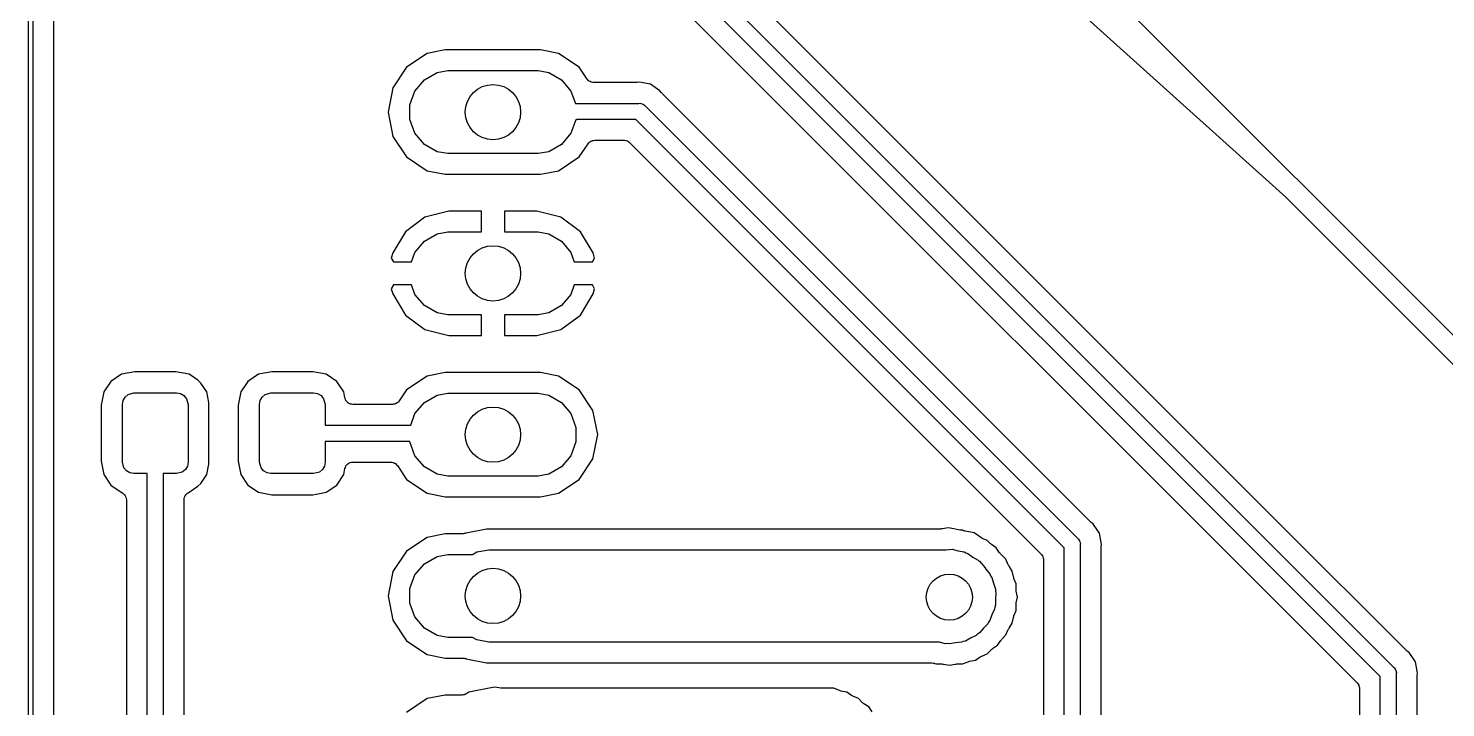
# Model space of a CAD drawing. Extents: x 81 to 178, y -172 to -32.
# Drawn here: x 81.48 to 112.24, y -65.14 to -50.39 of the extents above; entities that cross this region are included whole.
import ezdxf

# ---------------------------------------------------------------- set-up
doc = ezdxf.new("R2010")
doc.units = 0
doc.header["$MEASUREMENT"] = 0
doc.layers.add('BLACK', color=7, linetype='CONTINUOUS')

msp = doc.modelspace()

# ---------------------------------------------------------------- linework, layer by layer
at = {"layer": 'BLACK', "linetype": 'CONTINUOUS'}
for p, q in [((81.484, -172.076), (81.484, -32.0128)), ((81.584, -32.054), (81.584, -172.035)), ((82.034, -171.41), (82.034, -32.679)), ((98.6828, -44.9683), (108.775, -54.0585)), ((110.823, -64.4615), (92.4735, -46.112)), ((92.9685, -46.112), (111.116, -64.2599)), ((108.681, -61.188), (93.8138, -46.3209)), ((94.0548, -48.3297), (110.322, -64.5966)), ((113.407, -58.0532), (105.022, -49.6687)), ((90.1403, -50.9403), (89.6937, -51.2387)), ((90.534, -50.862), (90.1403, -50.9403)), ((92.6, -50.862), (90.534, -50.862)), ((92.9937, -50.9403), (92.6, -50.862)), ((93.4403, -51.2387), (92.9937, -50.9403)), ((89.6937, -51.2387), (89.3953, -51.6853)), ((90.0796, -51.5119), (90.3544, -51.3532)), ((90.3544, -51.3532), (90.5883, -51.312)), ((90.5883, -51.312), (92.5457, -51.312)), ((92.5457, -51.312), (92.7796, -51.3532)), ((92.7796, -51.3532), (93.0544, -51.5119)), ((93.611, -51.4942), (93.4403, -51.2387)), ((89.8756, -51.7551), (90.0796, -51.5119)), ((93.0544, -51.5119), (93.2584, -51.7551)), ((93.6281, -51.5121), (93.611, -51.4942)), ((93.644, -51.5311), (93.6281, -51.5121)), ((93.6491, -51.5339), (93.644, -51.5311)), ((93.6531, -51.5381), (93.6491, -51.5339)), ((93.6752, -51.5491), (93.6531, -51.5381)), ((93.6967, -51.5614), (93.6752, -51.5491)), ((93.7024, -51.5624), (93.6967, -51.5614)), ((93.7076, -51.565), (93.7024, -51.5624)), ((93.7322, -51.5677), (93.7076, -51.565)), ((93.7565, -51.572), (93.7322, -51.5677)), ((94.6632, -51.572), (93.7565, -51.572)), ((94.6802, -51.569), (94.6632, -51.572)), ((94.6974, -51.5686), (94.6802, -51.569)), ((94.742, -51.5598), (94.6974, -51.5686)), ((94.7866, -51.5686), (94.742, -51.5598)), ((94.9859, -51.6083), (94.7866, -51.5686)), ((94.7866, -51.5686), (94.7866, -51.5686)), ((95.1926, -51.7464), (94.9859, -51.6083)), ((89.3953, -51.6853), (89.2906, -52.212)), ((89.767, -52.0533), (89.8756, -51.7551)), ((93.2584, -51.7551), (93.3556, -52.022)), ((95.2179, -51.7843), (95.1926, -51.7464)), ((95.2298, -51.7967), (95.2179, -51.7843)), ((95.2397, -51.8108), (95.2298, -51.7967)), ((104.526, -61.0973), (95.2397, -51.8108)), ((89.2906, -52.212), (89.3953, -52.7387)), ((89.767, -52.3707), (89.767, -52.0533)), ((93.3556, -52.022), (94.7344, -52.022)), ((94.7344, -52.022), (94.7575, -52.02)), ((94.7575, -52.02), (94.7799, -52.026)), ((94.7799, -52.026), (94.8028, -52.03)), ((94.8028, -52.03), (94.8096, -52.0339)), ((94.8096, -52.0339), (94.8171, -52.036)), ((94.8171, -52.036), (94.8361, -52.0493)), ((94.8361, -52.0493), (94.8562, -52.0609)), ((94.8562, -52.0609), (94.8711, -52.0787)), ((94.8711, -52.0787), (104.258, -61.4659)), ((89.8756, -52.6689), (89.767, -52.3707)), ((93.3628, -52.3823), (93.2584, -52.6689)), ((93.3818, -52.379), (93.3628, -52.3823)), ((93.3885, -52.3751), (93.3818, -52.379)), ((93.3961, -52.373), (93.3885, -52.3751)), ((93.3976, -52.372), (93.3961, -52.373)), ((94.6695, -52.372), (93.3976, -52.372)), ((103.965, -61.6675), (94.6695, -52.372)), ((89.3953, -52.7387), (89.6937, -53.1853)), ((90.0796, -52.9121), (89.8756, -52.6689)), ((93.2584, -52.6689), (93.0544, -52.9121)), ((93.4403, -53.1853), (93.6311, -52.8998)), ((93.6311, -52.8998), (93.6482, -52.8819)), ((93.6482, -52.8819), (93.6641, -52.8629)), ((93.6641, -52.8629), (93.6691, -52.86)), ((93.6691, -52.86), (93.6731, -52.8559)), ((93.6731, -52.8559), (93.6953, -52.8449)), ((93.6953, -52.8449), (93.7167, -52.8326)), ((93.7167, -52.8326), (93.7224, -52.8316)), ((93.7224, -52.8316), (93.7276, -52.829)), ((93.7276, -52.829), (93.7522, -52.8263)), ((93.7522, -52.8263), (93.7766, -52.822)), ((93.7766, -52.822), (94.4106, -52.822)), ((94.4106, -52.822), (94.4182, -52.8233)), ((94.4182, -52.8233), (94.4259, -52.8227)), ((94.4259, -52.8227), (94.448, -52.8286)), ((94.448, -52.8286), (94.4705, -52.8326)), ((94.4705, -52.8326), (94.4772, -52.8364)), ((94.4772, -52.8364), (94.4846, -52.8384)), ((94.4846, -52.8384), (94.5033, -52.8515)), ((94.5033, -52.8515), (94.5231, -52.8629)), ((94.5231, -52.8629), (94.5281, -52.8688)), ((94.5281, -52.8688), (94.5344, -52.8733)), ((94.5344, -52.8733), (103.464, -61.8026)), ((89.6937, -53.1853), (90.1403, -53.4837)), ((90.3544, -53.0708), (90.0796, -52.9121)), ((90.5883, -53.112), (90.3544, -53.0708)), ((92.5457, -53.112), (90.5883, -53.112)), ((92.7796, -53.0708), (92.5457, -53.112)), ((93.0544, -52.9121), (92.7796, -53.0708)), ((92.9937, -53.4837), (93.4403, -53.1853)), ((90.1403, -53.4837), (90.534, -53.562)), ((92.6, -53.562), (92.9937, -53.4837)), ((90.534, -53.562), (92.6, -53.562)), ((108.775, -54.0585), (108.778, -54.0622)), ((108.778, -54.0622), (108.782, -54.0648)), ((108.782, -54.0648), (113.016, -58.2988)), ((90.6136, -54.362), (90.0904, -54.4931)), ((91.317, -54.362), (90.6136, -54.362)), ((91.317, -54.812), (91.317, -54.362)), ((91.817, -54.362), (91.817, -54.812)), ((92.5204, -54.362), (91.817, -54.362)), ((93.0436, -54.4931), (92.5204, -54.362)), ((90.0904, -54.4931), (89.6678, -54.8065)), ((93.4662, -54.8065), (93.0436, -54.4931)), ((89.6678, -54.8065), (89.3919, -55.267)), ((89.8756, -55.2551), (90.0796, -55.0119)), ((90.0796, -55.0119), (90.3544, -54.8532)), ((90.3544, -54.8532), (90.5883, -54.812)), ((90.5883, -54.812), (91.317, -54.812)), ((91.817, -54.812), (92.5457, -54.812)), ((92.5457, -54.812), (92.7796, -54.8532)), ((92.7796, -54.8532), (93.0544, -55.0119)), ((93.0544, -55.0119), (93.2584, -55.2551)), ((93.7421, -55.267), (93.4662, -54.8065)), ((89.3919, -55.267), (89.3614, -55.3788)), ((89.8002, -55.462), (89.8756, -55.2551)), ((93.2584, -55.2551), (93.3338, -55.462)), ((93.7726, -55.3788), (93.7421, -55.267)), ((89.3614, -55.3788), (89.4055, -55.462)), ((89.4055, -55.462), (89.8002, -55.462)), ((93.3338, -55.462), (93.7285, -55.462)), ((93.7285, -55.462), (93.7726, -55.3788)), ((89.4055, -55.962), (89.3614, -56.0452)), ((89.8002, -55.962), (89.4055, -55.962)), ((89.8756, -56.1689), (89.8002, -55.962)), ((93.3338, -55.962), (93.2584, -56.1689)), ((93.7285, -55.962), (93.3338, -55.962)), ((93.7726, -56.0452), (93.7285, -55.962)), ((89.3614, -56.0452), (89.3919, -56.157)), ((89.3919, -56.157), (89.6678, -56.6175)), ((90.0796, -56.4121), (89.8756, -56.1689)), ((93.2584, -56.1689), (93.0544, -56.4121)), ((93.4662, -56.6175), (93.7421, -56.157)), ((93.7421, -56.157), (93.7726, -56.0452)), ((90.3544, -56.5708), (90.0796, -56.4121)), ((90.5883, -56.612), (90.3544, -56.5708)), ((92.7796, -56.5708), (92.5457, -56.612)), ((93.0544, -56.4121), (92.7796, -56.5708)), ((89.6678, -56.6175), (90.0904, -56.9309)), ((91.317, -56.612), (90.5883, -56.612)), ((91.317, -57.062), (91.317, -56.612)), ((92.5457, -56.612), (91.817, -56.612)), ((91.817, -56.612), (91.817, -57.062)), ((93.0436, -56.9309), (93.4662, -56.6175)), ((90.0904, -56.9309), (90.6136, -57.062)), ((90.6136, -57.062), (91.317, -57.062)), ((91.817, -57.062), (92.5204, -57.062)), ((92.5204, -57.062), (93.0436, -56.9309)), ((83.2738, -58.0558), (83.1201, -58.2857)), ((83.5037, -57.9021), (83.2738, -58.0558)), ((83.7922, -57.8448), (83.5037, -57.9021)), ((84.6828, -57.8448), (83.7922, -57.8448)), ((84.9713, -57.9021), (84.6828, -57.8448)), ((85.1637, -58.0307), (84.9713, -57.9021)), ((85.2263, -58.0933), (85.1637, -58.0307)), ((85.3549, -58.2857), (85.2263, -58.0933)), ((86.2488, -58.0558), (86.0951, -58.2857)), ((86.4787, -57.9021), (86.2488, -58.0558)), ((86.7672, -57.8448), (86.4787, -57.9021)), ((87.6578, -57.8448), (86.7672, -57.8448)), ((87.9463, -57.9021), (87.6578, -57.8448)), ((88.1762, -58.0558), (87.9463, -57.9021)), ((88.3299, -58.2857), (88.1762, -58.0558)), ((90.1403, -57.9403), (89.6937, -58.2387)), ((90.534, -57.862), (90.1403, -57.9403)), ((92.6, -57.862), (90.534, -57.862)), ((92.9937, -57.9403), (92.6, -57.862)), ((93.4403, -58.2387), (92.9937, -57.9403)), ((83.1201, -58.2857), (83.0628, -58.5742)), ((83.5401, -58.4715), (83.5835, -58.3963)), ((83.5835, -58.3963), (83.65, -58.3405)), ((83.65, -58.3405), (83.775, -58.307)), ((83.775, -58.307), (84.7, -58.307)), ((84.7, -58.307), (84.7855, -58.3221)), ((84.7855, -58.3221), (84.8607, -58.3655)), ((84.8607, -58.3655), (84.9165, -58.432)), ((84.9165, -58.432), (84.95, -58.557)), ((85.4, -58.5127), (85.3549, -58.2857)), ((86.0951, -58.2857), (86.0378, -58.5742)), ((86.5151, -58.4715), (86.5585, -58.3963)), ((86.5585, -58.3963), (86.625, -58.3405)), ((86.625, -58.3405), (86.75, -58.307)), ((86.75, -58.307), (87.675, -58.307)), ((87.675, -58.307), (87.7605, -58.3221)), ((87.7605, -58.3221), (87.8357, -58.3655)), ((87.8357, -58.3655), (87.8915, -58.432)), ((87.8915, -58.432), (87.925, -58.557)), ((88.3558, -58.4161), (88.3299, -58.2857)), ((88.3661, -58.4427), (88.3558, -58.4161)), ((88.3759, -58.4695), (88.3661, -58.4427)), ((89.6937, -58.2387), (89.533, -58.4792)), ((90.0796, -58.5119), (90.3544, -58.3532)), ((90.3544, -58.3532), (90.5883, -58.312)), ((90.5883, -58.312), (92.5457, -58.312)), ((92.5457, -58.312), (92.7796, -58.3532)), ((92.7796, -58.3532), (93.0544, -58.5119)), ((93.7387, -58.6853), (93.4403, -58.2387)), ((83.0628, -58.5742), (83.0628, -59.7898)), ((83.525, -58.557), (83.5401, -58.4715)), ((83.525, -59.807), (83.525, -58.557)), ((84.95, -58.557), (84.95, -59.807)), ((85.4, -59.8513), (85.4, -58.5127)), ((86.0378, -58.5742), (86.0378, -59.7898)), ((86.5, -58.557), (86.5151, -58.4715)), ((86.5, -59.807), (86.5, -58.557)), ((87.925, -58.557), (87.925, -59.007)), ((88.3771, -58.471), (88.3759, -58.4695)), ((88.3778, -58.4728), (88.3771, -58.471)), ((88.3966, -58.4942), (88.3778, -58.4728)), ((88.4149, -58.5161), (88.3966, -58.4942)), ((88.4166, -58.517), (88.4149, -58.5161)), ((88.4179, -58.5185), (88.4166, -58.517)), ((88.4429, -58.5322), (88.4179, -58.5185)), ((88.4676, -58.5464), (88.4429, -58.5322)), ((88.4695, -58.5468), (88.4676, -58.5464)), ((88.4712, -58.5477), (88.4695, -58.5468)), ((88.4993, -58.552), (88.4712, -58.5477)), ((88.5274, -58.557), (88.4993, -58.552)), ((89.3875, -58.557), (88.5274, -58.557)), ((89.4119, -58.5527), (89.3875, -58.557)), ((89.4365, -58.55), (89.4119, -58.5527)), ((89.4416, -58.5474), (89.4365, -58.55)), ((89.4473, -58.5464), (89.4416, -58.5474)), ((89.4688, -58.5341), (89.4473, -58.5464)), ((89.491, -58.5231), (89.4688, -58.5341)), ((89.495, -58.5189), (89.491, -58.5231)), ((89.5, -58.5161), (89.495, -58.5189)), ((89.5159, -58.4971), (89.5, -58.5161)), ((89.533, -58.4792), (89.5159, -58.4971)), ((89.8756, -58.7551), (90.0796, -58.5119)), ((93.0544, -58.5119), (93.2584, -58.7551)), ((93.8434, -59.212), (93.7387, -58.6853)), ((87.925, -59.007), (89.7839, -59.007)), ((89.7839, -59.007), (89.8756, -58.7551)), ((93.2584, -58.7551), (93.367, -59.0533)), ((93.367, -59.0533), (93.367, -59.3707)), ((89.767, -59.357), (87.925, -59.357)), ((87.925, -59.357), (87.925, -59.807)), ((89.767, -59.3707), (89.767, -59.357)), ((93.7387, -59.7387), (93.8434, -59.212)), ((89.8756, -59.6689), (89.767, -59.3707)), ((90.0796, -59.9121), (89.8756, -59.6689)), ((93.2584, -59.6689), (93.0544, -59.9121)), ((93.367, -59.3707), (93.2584, -59.6689)), ((83.0628, -59.7898), (83.1201, -60.0783)), ((83.5585, -59.932), (83.525, -59.807)), ((83.6143, -59.9985), (83.5585, -59.932)), ((84.8915, -59.9677), (84.825, -60.0235)), ((84.9349, -59.8925), (84.8915, -59.9677)), ((84.95, -59.807), (84.9349, -59.8925)), ((85.3549, -60.0783), (85.4, -59.8513)), ((86.0378, -59.7898), (86.0951, -60.0783)), ((86.5335, -59.932), (86.5, -59.807)), ((86.5893, -59.9985), (86.5335, -59.932)), ((87.8665, -59.9677), (87.8, -60.0235)), ((87.9099, -59.8925), (87.8665, -59.9677)), ((87.925, -59.807), (87.9099, -59.8925)), ((88.3299, -60.0783), (88.3558, -59.9479)), ((88.3558, -59.9479), (88.3661, -59.9213)), ((88.3661, -59.9213), (88.3759, -59.8945)), ((88.3759, -59.8945), (88.3771, -59.893)), ((88.3771, -59.893), (88.3778, -59.8912)), ((88.3778, -59.8912), (88.3966, -59.8698)), ((88.3966, -59.8698), (88.4149, -59.8479)), ((88.4149, -59.8479), (88.4166, -59.847)), ((88.4166, -59.847), (88.4179, -59.8455)), ((88.4179, -59.8455), (88.4429, -59.8318)), ((88.4429, -59.8318), (88.4676, -59.8176)), ((88.4676, -59.8176), (88.4695, -59.8172)), ((88.4695, -59.8172), (88.4712, -59.8163)), ((88.4712, -59.8163), (88.4993, -59.812)), ((88.4993, -59.812), (88.5274, -59.807)), ((88.5274, -59.807), (89.3474, -59.807)), ((89.3474, -59.807), (89.3718, -59.8113)), ((89.3718, -59.8113), (89.3964, -59.814)), ((89.3964, -59.814), (89.4016, -59.8165)), ((89.4016, -59.8165), (89.4073, -59.8176)), ((89.4073, -59.8176), (89.4287, -59.8299)), ((89.4287, -59.8299), (89.4509, -59.8409)), ((89.4509, -59.8409), (89.4549, -59.8451)), ((89.4549, -59.8451), (89.4599, -59.8479)), ((89.4599, -59.8479), (89.4758, -59.8669)), ((89.4758, -59.8669), (89.4929, -59.8848)), ((89.4929, -59.8848), (89.6937, -60.1853)), ((90.3544, -60.0708), (90.0796, -59.9121)), ((93.0544, -59.9121), (92.7796, -60.0708)), ((93.4403, -60.1853), (93.7387, -59.7387)), ((83.1201, -60.0783), (83.2738, -60.3082)), ((83.6895, -60.0419), (83.6143, -59.9985)), ((83.775, -60.057), (83.6895, -60.0419)), ((84.0625, -60.057), (83.775, -60.057)), ((84.0625, -60.8483), (84.0625, -60.057)), ((84.7, -60.057), (84.4125, -60.057)), ((84.4125, -60.057), (84.4125, -91.454)), ((84.825, -60.0235), (84.7, -60.057)), ((85.1637, -60.3333), (85.2263, -60.2707)), ((85.2263, -60.2707), (85.3549, -60.0783)), ((86.0951, -60.0783), (86.2488, -60.3082)), ((86.6645, -60.0419), (86.5893, -59.9985)), ((86.75, -60.057), (86.6645, -60.0419)), ((87.675, -60.057), (86.75, -60.057)), ((87.8, -60.0235), (87.675, -60.057)), ((88.1762, -60.3082), (88.3299, -60.0783)), ((89.6937, -60.1853), (90.1403, -60.4837)), ((90.5883, -60.112), (90.3544, -60.0708)), ((92.5457, -60.112), (90.5883, -60.112)), ((92.7796, -60.0708), (92.5457, -60.112)), ((92.9937, -60.4837), (93.4403, -60.1853)), ((83.2738, -60.3082), (83.5233, -60.475)), ((83.5233, -60.475), (83.525, -60.4756)), ((83.525, -60.4756), (83.5265, -60.4768)), ((83.5265, -60.4768), (83.5283, -60.4775)), ((83.5283, -60.4775), (83.5319, -60.4807)), ((83.5319, -60.4807), (83.5327, -60.4812)), ((83.5327, -60.4812), (83.5347, -60.4831)), ((83.5347, -60.4831), (83.5497, -60.4963)), ((83.5497, -60.4963), (83.5716, -60.5146)), ((83.5716, -60.5146), (83.5725, -60.5163)), ((83.5725, -60.5163), (83.574, -60.5176)), ((83.574, -60.5176), (83.5877, -60.5426)), ((83.5877, -60.5426), (83.6019, -60.5673)), ((83.6019, -60.5673), (83.6023, -60.5692)), ((83.6023, -60.5692), (83.6032, -60.5709)), ((83.6032, -60.5709), (83.6075, -60.599)), ((84.8675, -60.599), (84.8718, -60.5709)), ((84.8718, -60.5709), (84.8727, -60.5692)), ((84.8727, -60.5692), (84.8731, -60.5673)), ((84.8731, -60.5673), (84.8873, -60.5426)), ((84.8873, -60.5426), (84.901, -60.5176)), ((84.901, -60.5176), (84.9025, -60.5163)), ((84.9025, -60.5163), (84.9034, -60.5146)), ((84.9034, -60.5146), (84.9253, -60.4963)), ((84.9253, -60.4963), (84.9403, -60.4831)), ((84.9403, -60.4831), (84.9423, -60.4812)), ((84.9423, -60.4812), (84.9431, -60.4807)), ((84.9431, -60.4807), (84.9467, -60.4775)), ((84.9467, -60.4775), (84.9485, -60.4768)), ((84.9485, -60.4768), (84.95, -60.4756)), ((84.95, -60.4756), (84.9517, -60.475)), ((84.9517, -60.475), (85.1637, -60.3333)), ((86.2488, -60.3082), (86.4787, -60.4619)), ((86.4787, -60.4619), (86.7672, -60.5192)), ((86.7672, -60.5192), (87.6578, -60.5192)), ((87.6578, -60.5192), (87.9463, -60.4619)), ((87.9463, -60.4619), (88.1762, -60.3082)), ((90.1403, -60.4837), (90.534, -60.562)), ((90.534, -60.562), (92.6, -60.562)), ((92.6, -60.562), (92.9937, -60.4837)), ((83.6075, -60.599), (83.6125, -60.6271)), ((83.6125, -60.6271), (83.6125, -60.9118)), ((84.0625, -91.454), (84.0625, -60.8483)), ((84.0625, -60.8483), (84.0625, -60.8483)), ((84.8625, -60.6271), (84.8675, -60.599)), ((84.8625, -82.1615), (84.8625, -60.6271)), ((83.6125, -60.9118), (83.6125, -60.9118)), ((83.6125, -60.9118), (83.6125, -90.8839)), ((104.54, -61.1072), (104.526, -61.0973)), ((104.553, -61.1191), (104.54, -61.1072)), ((104.591, -61.1444), (104.553, -61.1191)), ((104.616, -61.1822), (104.591, -61.1444)), ((104.616, -61.1823), (104.616, -61.1822)), ((104.666, -61.2571), (104.616, -61.1823)), ((111.348, -63.855), (108.681, -61.188)), ((90.1403, -61.4403), (89.6937, -61.7387)), ((90.534, -61.362), (90.1403, -61.4403)), ((90.9244, -61.362), (90.534, -61.362)), ((90.9451, -61.3584), (90.9244, -61.362)), ((90.966, -61.357), (90.9451, -61.3584)), ((90.9748, -61.3531), (90.966, -61.357)), ((90.9843, -61.3514), (90.9748, -61.3531)), ((90.9894, -61.3485), (90.9843, -61.3514)), ((91.4242, -61.262), (90.9894, -61.3485)), ((101.287, -61.262), (91.4242, -61.262)), ((101.304, -61.259), (101.287, -61.262)), ((101.321, -61.2586), (101.304, -61.259)), ((101.447, -61.2336), (101.321, -61.2586)), ((101.573, -61.2586), (101.447, -61.2336)), ((101.704, -61.2846), (101.573, -61.2586)), ((101.573, -61.2586), (101.573, -61.2586)), ((101.721, -61.285), (101.704, -61.2846)), ((101.738, -61.288), (101.721, -61.285)), ((101.761, -61.288), (101.738, -61.288)), ((101.783, -61.2971), (101.761, -61.288)), ((101.8, -61.3008), (101.783, -61.2971)), ((101.816, -61.307), (101.8, -61.3008)), ((102.013, -61.3461), (101.816, -61.307)), ((102.179, -61.4575), (102.013, -61.3461)), ((102.195, -61.4644), (102.179, -61.4575)), ((102.21, -61.4737), (102.195, -61.4644)), ((102.294, -61.5087), (102.21, -61.4737)), ((102.359, -61.5735), (102.294, -61.5087)), ((104.258, -61.4659), (104.276, -61.4808)), ((104.276, -61.4808), (104.288, -61.5009)), ((104.288, -61.5009), (104.301, -61.5199)), ((104.301, -61.5199), (104.303, -61.5275)), ((104.729, -61.3511), (104.666, -61.2571)), ((104.768, -61.5504), (104.729, -61.3511)), ((89.6937, -61.7387), (89.3953, -62.1853)), ((90.3544, -61.8532), (90.5883, -61.812)), ((90.5883, -61.812), (91.1258, -61.812)), ((91.1258, -61.812), (91.2197, -61.7578)), ((91.2197, -61.7578), (91.4795, -61.712)), ((91.4795, -61.712), (101.403, -61.712)), ((101.403, -61.712), (101.535, -61.7004)), ((101.535, -61.7004), (101.664, -61.7348)), ((101.664, -61.7348), (101.794, -61.7578)), ((101.794, -61.7578), (101.833, -61.7801)), ((101.833, -61.7801), (101.876, -61.7917)), ((101.876, -61.7917), (101.985, -61.8678)), ((102.373, -61.5834), (102.359, -61.5735)), ((102.386, -61.5953), (102.373, -61.5834)), ((102.492, -61.6666), (102.386, -61.5953)), ((102.564, -61.7733), (102.492, -61.6666)), ((102.576, -61.7858), (102.564, -61.7733)), ((102.585, -61.7999), (102.576, -61.7858)), ((102.702, -61.9166), (102.585, -61.7999)), ((103.464, -61.8026), (103.468, -61.8089)), ((103.468, -61.8089), (103.474, -61.8139)), ((103.474, -61.8139), (103.485, -61.8337)), ((103.965, -65.8405), (103.965, -61.6675)), ((104.303, -61.5275), (104.307, -61.5342)), ((104.307, -61.5342), (104.311, -61.5571)), ((104.311, -61.5571), (104.317, -61.5795)), ((104.317, -61.5795), (104.315, -61.6026)), ((104.315, -61.6026), (104.315, -65.9054)), ((104.765, -61.6738), (104.768, -61.6568)), ((104.765, -65.8342), (104.765, -61.6738)), ((104.777, -61.595), (104.768, -61.5504)), ((104.768, -61.5504), (104.768, -61.5504)), ((104.768, -61.6396), (104.777, -61.595)), ((104.768, -61.6568), (104.768, -61.6396)), ((89.8756, -62.2551), (90.0796, -62.0119)), ((90.0796, -62.0119), (90.3544, -61.8532)), ((101.985, -61.8678), (102.1, -61.9341)), ((102.1, -61.9341), (102.118, -61.9555)), ((102.118, -61.9555), (102.126, -61.9601)), ((102.126, -61.9601), (102.211, -62.0618)), ((102.211, -62.0618), (102.242, -62.0928)), ((102.242, -62.0928), (102.267, -62.1286)), ((102.267, -62.1286), (102.352, -62.2303)), ((102.751, -62.0352), (102.702, -61.9166)), ((102.761, -62.0498), (102.751, -62.0352)), ((102.768, -62.0655), (102.761, -62.0498)), ((102.839, -62.1722), (102.768, -62.0655)), ((103.485, -61.8337), (103.499, -61.8524)), ((103.499, -61.8524), (103.501, -61.8598)), ((103.501, -61.8598), (103.504, -61.8665)), ((103.504, -61.8665), (103.508, -61.889)), ((103.508, -61.889), (103.514, -61.9111)), ((103.514, -61.9111), (103.514, -61.9188)), ((103.514, -61.9188), (103.515, -61.9264)), ((103.515, -61.9264), (103.515, -65.5816)), ((89.3953, -62.1853), (89.2906, -62.712)), ((89.767, -62.5533), (89.8756, -62.2551)), ((102.352, -62.2303), (102.368, -62.2723)), ((102.368, -62.2723), (102.393, -62.3089)), ((102.393, -62.3089), (102.428, -62.437)), ((102.428, -62.437), (102.473, -62.5617)), ((102.864, -62.2981), (102.839, -62.1722)), ((102.87, -62.3142), (102.864, -62.2981)), ((102.874, -62.331), (102.87, -62.3142)), ((102.923, -62.4496), (102.874, -62.331)), ((89.2906, -62.712), (89.3953, -63.2387)), ((89.767, -62.8707), (89.767, -62.5533)), ((102.473, -62.5617), (102.473, -62.6064)), ((102.473, -62.6064), (102.485, -62.6495)), ((102.485, -62.6495), (102.473, -62.7816)), ((102.923, -62.578), (102.923, -62.4496)), ((102.926, -62.5949), (102.923, -62.578)), ((102.926, -62.6121), (102.926, -62.5949)), ((102.951, -62.738), (102.926, -62.6121)), ((102.926, -62.8639), (102.951, -62.738)), ((89.8756, -63.1689), (89.767, -62.8707)), ((102.454, -63.0008), (102.398, -63.121)), ((102.458, -62.9563), (102.454, -63.0008)), ((102.473, -62.9143), (102.458, -62.9563)), ((102.473, -62.7816), (102.473, -62.9143)), ((102.874, -63.145), (102.923, -63.0264)), ((102.923, -62.898), (102.926, -62.8811)), ((102.923, -63.0264), (102.923, -62.898)), ((102.926, -62.8811), (102.926, -62.8639)), ((89.3953, -63.2387), (89.6937, -63.6853)), ((90.0796, -63.4121), (89.8756, -63.1689)), ((102.305, -63.3204), (102.211, -63.4142)), ((102.324, -63.2799), (102.305, -63.3204)), ((102.352, -63.2457), (102.324, -63.2799)), ((102.398, -63.121), (102.352, -63.2457)), ((102.768, -63.4105), (102.839, -63.3038)), ((102.839, -63.3038), (102.864, -63.1779)), ((102.864, -63.1779), (102.87, -63.1618)), ((102.87, -63.1618), (102.874, -63.145)), ((90.3544, -63.5708), (90.0796, -63.4121)), ((90.5883, -63.612), (90.3544, -63.5708)), ((91.1258, -63.612), (90.5883, -63.612)), ((91.2197, -63.6662), (91.1258, -63.612)), ((91.4795, -63.712), (91.2197, -63.6662)), ((101.935, -63.6259), (101.82, -63.6922)), ((102.055, -63.5698), (101.935, -63.6259)), ((102.087, -63.5382), (102.055, -63.5698)), ((102.126, -63.5159), (102.087, -63.5382)), ((102.211, -63.4142), (102.126, -63.5159)), ((102.59, -63.6767), (102.602, -63.6642)), ((102.602, -63.6642), (102.611, -63.6501)), ((102.611, -63.6501), (102.702, -63.5594)), ((102.702, -63.5594), (102.751, -63.4408)), ((102.751, -63.4408), (102.761, -63.4262)), ((102.761, -63.4262), (102.768, -63.4105)), ((89.6937, -63.6853), (90.1403, -63.9837)), ((101.238, -63.712), (91.4795, -63.712)), ((101.256, -63.7152), (101.238, -63.712)), ((101.385, -63.7496), (101.256, -63.7152)), ((101.429, -63.7457), (101.385, -63.7496)), ((101.473, -63.7534), (101.429, -63.7457)), ((101.604, -63.7304), (101.473, -63.7534)), ((101.736, -63.7188), (101.604, -63.7304)), ((101.776, -63.6999), (101.736, -63.7188)), ((101.82, -63.6922), (101.776, -63.6999)), ((102.176, -64.0164), (102.294, -63.9673)), ((102.294, -63.9673), (102.385, -63.8765)), ((102.385, -63.8765), (102.399, -63.8666)), ((102.399, -63.8666), (102.412, -63.8547)), ((102.412, -63.8547), (102.518, -63.7834)), ((102.518, -63.7834), (102.59, -63.6767)), ((111.384, -63.8913), (111.348, -63.855)), ((111.348, -63.855), (111.348, -63.855)), ((111.398, -63.9012), (111.384, -63.8913)), ((111.411, -63.9131), (111.398, -63.9012)), ((111.449, -63.9384), (111.411, -63.9131)), ((111.587, -64.1451), (111.449, -63.9384)), ((90.1403, -63.9837), (90.534, -64.062)), ((90.534, -64.062), (90.9244, -64.062)), ((90.9244, -64.062), (90.9451, -64.0656)), ((90.9451, -64.0656), (90.966, -64.067)), ((90.966, -64.067), (90.9748, -64.0709)), ((90.9748, -64.0709), (90.9843, -64.0726)), ((90.9843, -64.0726), (90.9894, -64.0755)), ((90.9894, -64.0755), (91.4242, -64.162)), ((91.4242, -64.162), (101.087, -64.162)), ((101.087, -64.162), (101.091, -64.1627)), ((101.091, -64.1627), (101.095, -64.1622)), ((101.095, -64.1622), (101.121, -64.1679)), ((101.121, -64.1679), (101.147, -64.1726)), ((101.147, -64.1726), (101.15, -64.1745)), ((101.15, -64.1745), (101.154, -64.1753)), ((101.154, -64.1753), (101.185, -64.188)), ((101.185, -64.188), (101.313, -64.188)), ((101.313, -64.188), (101.33, -64.191)), ((101.33, -64.191), (101.347, -64.1914)), ((101.347, -64.1914), (101.473, -64.2164)), ((101.473, -64.2164), (101.599, -64.1914)), ((101.599, -64.1914), (101.616, -64.191)), ((101.616, -64.191), (101.633, -64.188)), ((101.633, -64.188), (101.761, -64.188)), ((101.761, -64.188), (101.88, -64.1389)), ((101.88, -64.1389), (101.897, -64.1351)), ((101.897, -64.1351), (101.913, -64.1289)), ((101.913, -64.1289), (102.039, -64.1039)), ((102.039, -64.1039), (102.145, -64.0326)), ((102.145, -64.0326), (102.161, -64.0256)), ((102.161, -64.0256), (102.176, -64.0164)), ((111.116, -64.2599), (111.134, -64.2748)), ((111.134, -64.2748), (111.146, -64.2949)), ((111.626, -64.3444), (111.587, -64.1451)), ((110.322, -64.5966), (110.326, -64.6029)), ((110.823, -66.6904), (110.823, -64.4615)), ((111.146, -64.2949), (111.159, -64.3139)), ((111.159, -64.3139), (111.161, -64.3215)), ((111.161, -64.3215), (111.165, -64.3282)), ((111.165, -64.3282), (111.169, -64.3511)), ((111.169, -64.3511), (111.175, -64.3735)), ((111.175, -64.3735), (111.173, -64.3966)), ((111.173, -64.3966), (111.173, -66.6255)), ((111.623, -64.4678), (111.626, -64.4508)), ((111.623, -66.3666), (111.623, -64.4678)), ((111.635, -64.389), (111.626, -64.3444)), ((111.626, -64.3444), (111.626, -64.3444)), ((111.626, -64.4336), (111.635, -64.389)), ((111.626, -64.4508), (111.626, -64.4336)), ((90.534, -64.862), (90.1403, -64.9403)), ((90.9021, -64.862), (90.534, -64.862)), ((90.9227, -64.8584), (90.9021, -64.862)), ((90.9436, -64.857), (90.9227, -64.8584)), ((90.9524, -64.8531), (90.9436, -64.857)), ((90.9619, -64.8514), (90.9524, -64.8531)), ((90.9801, -64.841), (90.9619, -64.8514)), ((90.9993, -64.8325), (90.9801, -64.841)), ((91.0462, -64.8011), (90.9993, -64.8325)), ((91.4861, -64.7136), (91.0462, -64.8011)), ((91.612, -64.6886), (91.4861, -64.7136)), ((91.4861, -64.7136), (91.4861, -64.7136)), ((91.7379, -64.7136), (91.612, -64.6886)), ((91.7551, -64.714), (91.7379, -64.7136)), ((91.772, -64.717), (91.7551, -64.714)), ((98.9674, -64.717), (91.772, -64.717)), ((99.086, -64.7661), (98.9674, -64.717)), ((99.1028, -64.7699), (99.086, -64.7661)), ((99.1189, -64.7761), (99.1028, -64.7699)), ((99.2448, -64.8011), (99.1189, -64.7761)), ((99.3515, -64.8724), (99.2448, -64.8011)), ((99.3672, -64.8794), (99.3515, -64.8724)), ((99.3818, -64.8886), (99.3672, -64.8794)), ((99.5004, -64.9377), (99.3818, -64.8886)), ((110.326, -64.6029), (110.332, -64.6079)), ((110.332, -64.6079), (110.343, -64.6277)), ((110.343, -64.6277), (110.357, -64.6464)), ((110.357, -64.6464), (110.359, -64.6539)), ((110.359, -64.6539), (110.362, -64.6605)), ((110.362, -64.6605), (110.366, -64.683)), ((110.366, -64.683), (110.372, -64.7051)), ((110.372, -64.7051), (110.372, -64.7128)), ((110.372, -64.7128), (110.373, -64.7204)), ((110.373, -64.7204), (110.373, -66.6192)), ((90.1403, -64.9403), (89.6937, -65.2387)), ((99.5911, -65.0285), (99.5004, -64.9377)), ((99.6052, -65.0384), (99.5911, -65.0285)), ((99.6177, -65.0503), (99.6052, -65.0384)), ((99.7244, -65.1216), (99.6177, -65.0503)), ((99.7957, -65.2283), (99.7244, -65.1216))]:
    msp.add_line(p, q, dxfattribs=at)
at = {"layer": 'BLACK'}
for centre, radius in [((91.567, -52.212), 0.6), ((91.567, -52.212), 0.6), ((91.567, -55.712), 0.6), ((91.567, -55.712), 0.6), ((91.567, -59.212), 0.6), ((91.567, -59.212), 0.6), ((91.567, -62.712), 0.6), ((91.567, -62.712), 0.6), ((101.473, -62.738), 0.5)]:
    msp.add_circle(centre, radius, dxfattribs=at)

doc.saveas('drawing.dxf')
